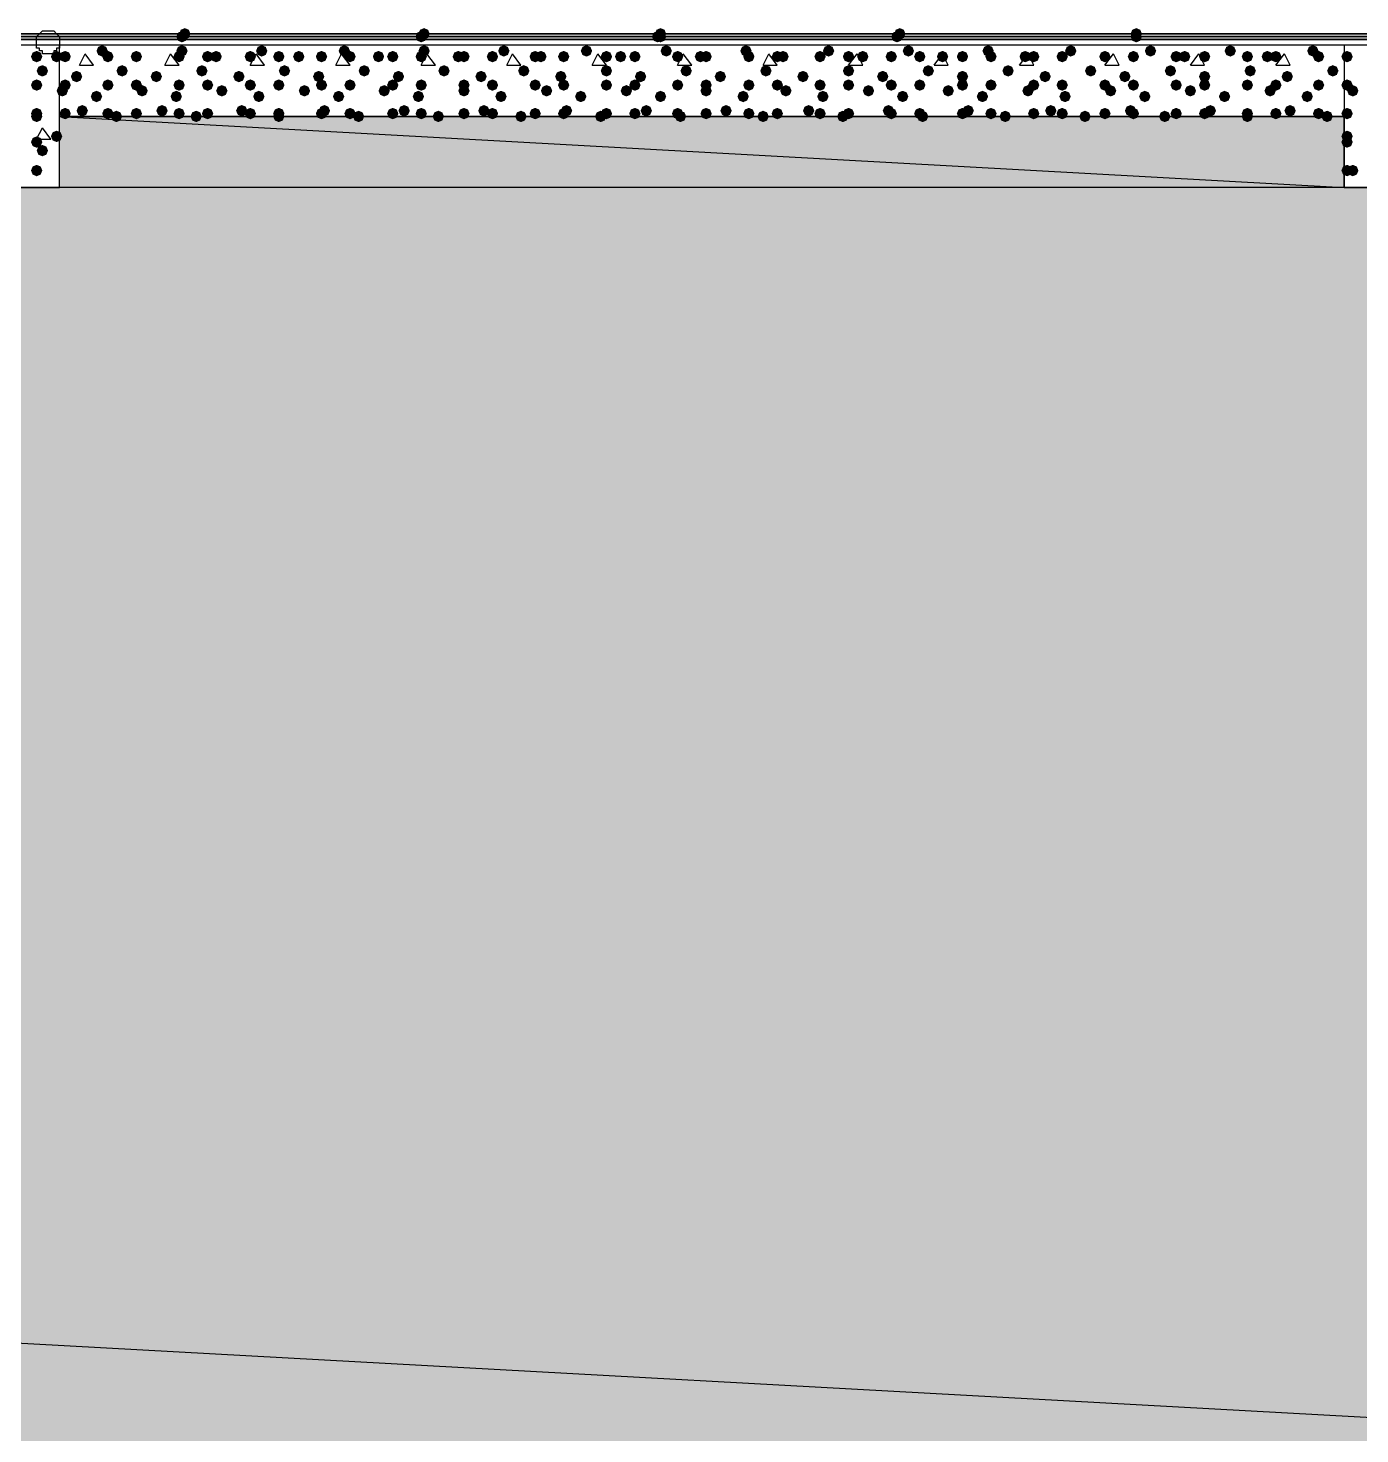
# Model space of a CAD drawing. Header units: millimetres. Extents: x 0 to 420, y 0 to 297.
# Drawn here: x 344.89 to 364.68, y 205.55 to 226.44 of the extents above; entities that cross this region are included whole.
import ezdxf

# ---------------------------------------------------------------- set-up
doc = ezdxf.new("R2010")
doc.units = ezdxf.units.MM
doc.layers.get('0').update_dxf_attribs({"linetype": 'CONTINUOUS'})

msp = doc.modelspace()

# ---------------------------------------------------------------- hatches: boundary and pattern name
at = {"true_color": 0x000007}
h = msp.add_hatch(color=0, dxfattribs=at)
h.paths.add_polyline_path([(32.342667, 226.271667), (32.342667, 226.314)], flags=0)
h.paths.add_polyline_path([(32.342667, 226.271667), (32.342667, 226.314), (380.788333, 226.271667)], flags=0)
h.paths.add_polyline_path([(32.342667, 226.314), (380.788333, 226.271667), (380.788333, 226.314)], flags=0)
at = {"true_color": 0x0000fe}
for points in [[(347.260333, 226.314), (347.235463, 226.254204), (347.175667, 226.229333), (347.115871, 226.254204), (347.091, 226.314), (347.115871, 226.373796), (347.175667, 226.398667), (347.235462, 226.373796)], [(347.260333, 226.314), (347.235463, 226.254204), (347.175667, 226.229333), (347.115871, 226.254204), (347.091, 226.314), (347.115871, 226.373796), (347.175667, 226.398667), (347.235462, 226.373796)], [(347.260333, 226.314), (347.235463, 226.254204), (347.175667, 226.229333), (347.115871, 226.254204), (347.091, 226.314), (347.115871, 226.373796), (347.175667, 226.398667), (347.235462, 226.373796)], [(347.302667, 226.356333), (347.277796, 226.296537), (347.218, 226.271667), (347.158204, 226.296537), (347.133333, 226.356333), (347.158204, 226.416129), (347.218, 226.441), (347.277796, 226.416129)], [(350.816333, 226.314), (350.791462, 226.254204), (350.731667, 226.229333), (350.671871, 226.254204), (350.647, 226.314), (350.671871, 226.373796), (350.731667, 226.398667), (350.791462, 226.373796)], [(350.816333, 226.314), (350.791462, 226.254204), (350.731667, 226.229333), (350.671871, 226.254204), (350.647, 226.314), (350.671871, 226.373796), (350.731667, 226.398667), (350.791462, 226.373796)], [(350.816333, 226.314), (350.791462, 226.254204), (350.731667, 226.229333), (350.671871, 226.254204), (350.647, 226.314), (350.671871, 226.373796), (350.731667, 226.398667), (350.791462, 226.373796)], [(350.858667, 226.356333), (350.833796, 226.296537), (350.774, 226.271667), (350.714204, 226.296537), (350.689333, 226.356333), (350.714204, 226.416129), (350.774, 226.441), (350.833796, 226.416129)], [(354.33, 226.314), (354.305129, 226.254204), (354.245333, 226.229333), (354.185538, 226.254204), (354.160667, 226.314), (354.185537, 226.373796), (354.245333, 226.398667), (354.305129, 226.373796)], [(354.372333, 226.356333), (354.347462, 226.296537), (354.287667, 226.271667), (354.227871, 226.296537), (354.203, 226.356333), (354.227871, 226.416129), (354.287667, 226.441), (354.347462, 226.416129)], [(354.372333, 226.314), (354.347462, 226.254204), (354.287667, 226.229333), (354.227871, 226.254204), (354.203, 226.314), (354.227871, 226.373796), (354.287667, 226.398667), (354.347462, 226.373796)], [(354.372333, 226.314), (354.347462, 226.254204), (354.287667, 226.229333), (354.227871, 226.254204), (354.203, 226.314), (354.227871, 226.373796), (354.287667, 226.398667), (354.347462, 226.373796)], [(357.886, 226.314), (357.861129, 226.254204), (357.801333, 226.229333), (357.741537, 226.254204), (357.716667, 226.314), (357.741537, 226.373796), (357.801333, 226.398667), (357.861129, 226.373796)], [(357.886, 226.314), (357.861129, 226.254204), (357.801333, 226.229333), (357.741537, 226.254204), (357.716667, 226.314), (357.741537, 226.373796), (357.801333, 226.398667), (357.861129, 226.373796)], [(357.886, 226.314), (357.861129, 226.254204), (357.801333, 226.229333), (357.741537, 226.254204), (357.716667, 226.314), (357.741537, 226.373796), (357.801333, 226.398667), (357.861129, 226.373796)], [(357.928333, 226.356333), (357.903462, 226.296537), (357.843667, 226.271667), (357.783871, 226.296537), (357.759, 226.356333), (357.783871, 226.416129), (357.843667, 226.441), (357.903462, 226.416129)], [(361.442, 226.356333), (361.417129, 226.296537), (361.357333, 226.271667), (361.297537, 226.296537), (361.272667, 226.356333), (361.297537, 226.416129), (361.357333, 226.441), (361.417129, 226.416129)], [(361.442, 226.314), (361.417129, 226.254204), (361.357333, 226.229333), (361.297537, 226.254204), (361.272667, 226.314), (361.297537, 226.373796), (361.357333, 226.398667), (361.417129, 226.373796)], [(361.442, 226.314), (361.417129, 226.254204), (361.357333, 226.229333), (361.297537, 226.254204), (361.272667, 226.314), (361.297537, 226.373796), (361.357333, 226.398667), (361.417129, 226.373796)], [(361.442, 226.314), (361.417129, 226.254204), (361.357333, 226.229333), (361.297537, 226.254204), (361.272667, 226.314), (361.297537, 226.373796), (361.357333, 226.398667), (361.417129, 226.373796)]]:
    msp.add_hatch(color=0, dxfattribs=at).paths.add_polyline_path(points, flags=0)
at = {"true_color": 0x000007}
for points in [[(345.101333, 226.017667), (345.076462, 225.957871), (345.016667, 225.933), (344.956871, 225.957871), (344.932, 226.017667), (344.956871, 226.077462), (345.016667, 226.102333), (345.076462, 226.077463)], [(345.397667, 226.017667), (345.372796, 225.957871), (345.313, 225.933), (345.253204, 225.957871), (345.228333, 226.017667), (345.253204, 226.077462), (345.313, 226.102333), (345.372796, 226.077463)], [(364.574667, 226.017667), (364.549796, 225.957871), (364.49, 225.933), (364.430204, 225.957871), (364.405333, 226.017667), (364.430204, 226.077462), (364.49, 226.102333), (364.549796, 226.077463)], [(364.574667, 226.017667), (364.549796, 225.957871), (364.49, 225.933), (364.430204, 225.957871), (364.405333, 226.017667), (364.430204, 226.077462), (364.49, 226.102333), (364.549796, 226.077463)], [(345.186, 225.806), (345.161129, 225.746204), (345.101333, 225.721333), (345.041538, 225.746204), (345.016667, 225.806), (345.041537, 225.865796), (345.101333, 225.890667), (345.161129, 225.865796)], [(345.101333, 225.594333), (345.076462, 225.534538), (345.016667, 225.509667), (344.956871, 225.534538), (344.932, 225.594333), (344.956871, 225.654129), (345.016667, 225.679), (345.076462, 225.654129)], [(364.574667, 225.594333), (364.549796, 225.534538), (364.49, 225.509667), (364.430204, 225.534538), (364.405333, 225.594333), (364.430204, 225.654129), (364.49, 225.679), (364.549796, 225.654129)], [(364.659333, 225.509667), (364.634462, 225.449871), (364.574667, 225.425), (364.514871, 225.449871), (364.49, 225.509667), (364.514871, 225.569462), (364.574667, 225.594333), (364.634462, 225.569463)], [(345.101333, 225.171), (345.076462, 225.111204), (345.016667, 225.086333), (344.956871, 225.111204), (344.932, 225.171), (344.956871, 225.230796), (345.016667, 225.255667), (345.076462, 225.230796)], [(345.101333, 225.128667), (345.076462, 225.068871), (345.016667, 225.044), (344.956871, 225.068871), (344.932, 225.128667), (344.956871, 225.188462), (345.016667, 225.213333), (345.076462, 225.188463)], [(364.574667, 225.171), (364.549796, 225.111204), (364.49, 225.086333), (364.430204, 225.111204), (364.405333, 225.171), (364.430204, 225.230796), (364.49, 225.255667), (364.549796, 225.230796)], [(345.101333, 224.747667), (345.076462, 224.687871), (345.016667, 224.663), (344.956871, 224.687871), (344.932, 224.747667), (344.956871, 224.807462), (345.016667, 224.832333), (345.076462, 224.807463)], [(345.397667, 224.832333), (345.372796, 224.772537), (345.313, 224.747667), (345.253204, 224.772537), (345.228333, 224.832333), (345.253204, 224.892129), (345.313, 224.917), (345.372796, 224.892129)], [(364.574667, 224.832333), (364.549796, 224.772537), (364.49, 224.747667), (364.430204, 224.772537), (364.405333, 224.832333), (364.430204, 224.892129), (364.49, 224.917), (364.549796, 224.892129)], [(364.574667, 224.747667), (364.549796, 224.687871), (364.49, 224.663), (364.430204, 224.687871), (364.405333, 224.747667), (364.430204, 224.807462), (364.49, 224.832333), (364.549796, 224.807463)], [(345.186, 224.620667), (345.161129, 224.560871), (345.101333, 224.536), (345.041538, 224.560871), (345.016667, 224.620667), (345.041537, 224.680462), (345.101333, 224.705333), (345.161129, 224.680463)], [(345.101333, 224.324333), (345.076462, 224.264537), (345.016667, 224.239667), (344.956871, 224.264537), (344.932, 224.324333), (344.956871, 224.384129), (345.016667, 224.409), (345.076462, 224.384129)], [(364.574667, 224.324333), (364.549796, 224.264537), (364.49, 224.239667), (364.430204, 224.264537), (364.405333, 224.324333), (364.430204, 224.384129), (364.49, 224.409), (364.549796, 224.384129)], [(364.659333, 224.324333), (364.634462, 224.264537), (364.574667, 224.239667), (364.514871, 224.264537), (364.49, 224.324333), (364.514871, 224.384129), (364.574667, 224.409), (364.634462, 224.384129)]]:
    msp.add_hatch(color=0, dxfattribs=at).paths.add_polyline_path(points, flags=0)
at = {"true_color": 0x000008}
for points in [[(345.524667, 226.017667), (345.499796, 225.957871), (345.44, 225.933), (345.380204, 225.957871), (345.355333, 226.017667), (345.380204, 226.077462), (345.44, 226.102333), (345.499796, 226.077463)], [(346.075, 226.102333), (346.050129, 226.042537), (345.990333, 226.017667), (345.930538, 226.042537), (345.905667, 226.102333), (345.930537, 226.162129), (345.990333, 226.187), (346.050129, 226.162129)], [(346.159667, 226.017667), (346.134796, 225.957871), (346.075, 225.933), (346.015204, 225.957871), (345.990333, 226.017667), (346.015204, 226.077462), (346.075, 226.102333), (346.134796, 226.077463)], [(346.583, 226.017667), (346.558129, 225.957871), (346.498333, 225.933), (346.438538, 225.957871), (346.413667, 226.017667), (346.438537, 226.077462), (346.498333, 226.102333), (346.558129, 226.077463)], [(346.583, 226.017667), (346.558129, 225.957871), (346.498333, 225.933), (346.438538, 225.957871), (346.413667, 226.017667), (346.438537, 226.077462), (346.498333, 226.102333), (346.558129, 226.077463)], [(347.218, 226.017667), (347.193129, 225.957871), (347.133333, 225.933), (347.073537, 225.957871), (347.048667, 226.017667), (347.073537, 226.077462), (347.133333, 226.102333), (347.193129, 226.077463)], [(347.260333, 226.102333), (347.235463, 226.042537), (347.175667, 226.017667), (347.115871, 226.042537), (347.091, 226.102333), (347.115871, 226.162129), (347.175667, 226.187), (347.235462, 226.162129)], [(347.641333, 226.017667), (347.616463, 225.957871), (347.556667, 225.933), (347.496871, 225.957871), (347.472, 226.017667), (347.496871, 226.077462), (347.556667, 226.102333), (347.616462, 226.077463)], [(347.768333, 226.017667), (347.743462, 225.957871), (347.683667, 225.933), (347.623871, 225.957871), (347.599, 226.017667), (347.623871, 226.077462), (347.683667, 226.102333), (347.743462, 226.077463)], [(348.276333, 226.017667), (348.251463, 225.957871), (348.191667, 225.933), (348.131871, 225.957871), (348.107, 226.017667), (348.131871, 226.077462), (348.191667, 226.102333), (348.251462, 226.077463)], [(348.445667, 226.102333), (348.420796, 226.042537), (348.361, 226.017667), (348.301204, 226.042537), (348.276333, 226.102333), (348.301204, 226.162129), (348.361, 226.187), (348.420796, 226.162129)], [(348.699667, 226.017667), (348.674796, 225.957871), (348.615, 225.933), (348.555204, 225.957871), (348.530333, 226.017667), (348.555204, 226.077462), (348.615, 226.102333), (348.674796, 226.077463)], [(348.996, 226.017667), (348.971129, 225.957871), (348.911333, 225.933), (348.851537, 225.957871), (348.826667, 226.017667), (348.851537, 226.077462), (348.911333, 226.102333), (348.971129, 226.077463)], [(349.334667, 226.017667), (349.309796, 225.957871), (349.25, 225.933), (349.190204, 225.957871), (349.165333, 226.017667), (349.190204, 226.077462), (349.25, 226.102333), (349.309796, 226.077463)], [(349.673333, 226.102333), (349.648462, 226.042537), (349.588667, 226.017667), (349.528871, 226.042537), (349.504, 226.102333), (349.528871, 226.162129), (349.588667, 226.187), (349.648462, 226.162129)], [(349.758, 226.017667), (349.733129, 225.957871), (349.673333, 225.933), (349.613538, 225.957871), (349.588667, 226.017667), (349.613537, 226.077462), (349.673333, 226.102333), (349.733129, 226.077463)], [(350.181333, 226.017667), (350.156462, 225.957871), (350.096667, 225.933), (350.036871, 225.957871), (350.012, 226.017667), (350.036871, 226.077462), (350.096667, 226.102333), (350.156462, 226.077463)], [(350.393, 226.017667), (350.368129, 225.957871), (350.308333, 225.933), (350.248538, 225.957871), (350.223667, 226.017667), (350.248537, 226.077462), (350.308333, 226.102333), (350.368129, 226.077463)], [(350.816333, 226.017667), (350.791462, 225.957871), (350.731667, 225.933), (350.671871, 225.957871), (350.647, 226.017667), (350.671871, 226.077462), (350.731667, 226.102333), (350.791462, 226.077463)], [(350.858667, 226.102333), (350.833796, 226.042537), (350.774, 226.017667), (350.714204, 226.042537), (350.689333, 226.102333), (350.714204, 226.162129), (350.774, 226.187), (350.833796, 226.162129)], [(351.366667, 226.017667), (351.341796, 225.957871), (351.282, 225.933), (351.222204, 225.957871), (351.197333, 226.017667), (351.222204, 226.077462), (351.282, 226.102333), (351.341796, 226.077463)], [(351.451333, 226.017667), (351.426462, 225.957871), (351.366667, 225.933), (351.306871, 225.957871), (351.282, 226.017667), (351.306871, 226.077462), (351.366667, 226.102333), (351.426462, 226.077463)], [(351.874667, 226.017667), (351.849796, 225.957871), (351.79, 225.933), (351.730204, 225.957871), (351.705333, 226.017667), (351.730204, 226.077462), (351.79, 226.102333), (351.849796, 226.077463)], [(352.044, 226.102333), (352.019129, 226.042537), (351.959333, 226.017667), (351.899537, 226.042537), (351.874667, 226.102333), (351.899537, 226.162129), (351.959333, 226.187), (352.019129, 226.162129)], [(352.509667, 226.017667), (352.484796, 225.957871), (352.425, 225.933), (352.365204, 225.957871), (352.340333, 226.017667), (352.365204, 226.077462), (352.425, 226.102333), (352.484796, 226.077463)], [(352.594333, 226.017667), (352.569462, 225.957871), (352.509667, 225.933), (352.449871, 225.957871), (352.425, 226.017667), (352.449871, 226.077462), (352.509667, 226.102333), (352.569462, 226.077463)], [(352.933, 226.017667), (352.908129, 225.957871), (352.848333, 225.933), (352.788537, 225.957871), (352.763667, 226.017667), (352.788537, 226.077462), (352.848333, 226.102333), (352.908129, 226.077463)], [(353.271667, 226.102333), (353.246796, 226.042537), (353.187, 226.017667), (353.127204, 226.042537), (353.102333, 226.102333), (353.127204, 226.162129), (353.187, 226.187), (353.246796, 226.162129)], [(353.568, 226.017667), (353.543129, 225.957871), (353.483333, 225.933), (353.423537, 225.957871), (353.398667, 226.017667), (353.423537, 226.077462), (353.483333, 226.102333), (353.543129, 226.077463)], [(353.779667, 226.017667), (353.754796, 225.957871), (353.695, 225.933), (353.635204, 225.957871), (353.610333, 226.017667), (353.635204, 226.077462), (353.695, 226.102333), (353.754796, 226.077463)], [(353.991333, 226.017667), (353.966462, 225.957871), (353.906667, 225.933), (353.846871, 225.957871), (353.822, 226.017667), (353.846871, 226.077462), (353.906667, 226.102333), (353.966462, 226.077463)], [(354.457, 226.102333), (354.432129, 226.042537), (354.372333, 226.017667), (354.312538, 226.042537), (354.287667, 226.102333), (354.312537, 226.162129), (354.372333, 226.187), (354.432129, 226.162129)], [(354.626333, 226.017667), (354.601462, 225.957871), (354.541667, 225.933), (354.481871, 225.957871), (354.457, 226.017667), (354.481871, 226.077462), (354.541667, 226.102333), (354.601462, 226.077463)], [(354.965, 226.017667), (354.940129, 225.957871), (354.880333, 225.933), (354.820538, 225.957871), (354.795667, 226.017667), (354.820537, 226.077462), (354.880333, 226.102333), (354.940129, 226.077463)], [(355.049667, 226.017667), (355.024796, 225.957871), (354.965, 225.933), (354.905204, 225.957871), (354.880333, 226.017667), (354.905204, 226.077462), (354.965, 226.102333), (355.024796, 226.077463)], [(355.642333, 226.102333), (355.617462, 226.042537), (355.557667, 226.017667), (355.497871, 226.042537), (355.473, 226.102333), (355.497871, 226.162129), (355.557667, 226.187), (355.617462, 226.162129)], [(355.684667, 226.017667), (355.659796, 225.957871), (355.6, 225.933), (355.540204, 225.957871), (355.515333, 226.017667), (355.540204, 226.077462), (355.6, 226.102333), (355.659796, 226.077463)], [(356.108, 226.017667), (356.083129, 225.957871), (356.023333, 225.933), (355.963538, 225.957871), (355.938667, 226.017667), (355.963537, 226.077462), (356.023333, 226.102333), (356.083129, 226.077463)], [(356.192667, 226.017667), (356.167796, 225.957871), (356.108, 225.933), (356.048204, 225.957871), (356.023333, 226.017667), (356.048204, 226.077462), (356.108, 226.102333), (356.167796, 226.077463)], [(356.743, 226.017667), (356.718129, 225.957871), (356.658333, 225.933), (356.598538, 225.957871), (356.573667, 226.017667), (356.598537, 226.077462), (356.658333, 226.102333), (356.718129, 226.077463)], [(356.87, 226.102333), (356.845129, 226.042537), (356.785333, 226.017667), (356.725537, 226.042537), (356.700667, 226.102333), (356.725537, 226.162129), (356.785333, 226.187), (356.845129, 226.162129)], [(357.166333, 226.017667), (357.141462, 225.957871), (357.081667, 225.933), (357.021871, 225.957871), (356.997, 226.017667), (357.021871, 226.077462), (357.081667, 226.102333), (357.141462, 226.077463)], [(357.378, 226.017667), (357.353129, 225.957871), (357.293333, 225.933), (357.233538, 225.957871), (357.208667, 226.017667), (357.233537, 226.077462), (357.293333, 226.102333), (357.353129, 226.077463)], [(357.801333, 226.017667), (357.776462, 225.957871), (357.716667, 225.933), (357.656871, 225.957871), (357.632, 226.017667), (357.656871, 226.077462), (357.716667, 226.102333), (357.776462, 226.077463)], [(358.055333, 226.102333), (358.030463, 226.042537), (357.970667, 226.017667), (357.910871, 226.042537), (357.886, 226.102333), (357.910871, 226.162129), (357.970667, 226.187), (358.030462, 226.162129)], [(358.224667, 226.017667), (358.199796, 225.957871), (358.14, 225.933), (358.080204, 225.957871), (358.055333, 226.017667), (358.080204, 226.077462), (358.14, 226.102333), (358.199796, 226.077463)], [(358.563333, 226.017667), (358.538462, 225.957871), (358.478667, 225.933), (358.418871, 225.957871), (358.394, 226.017667), (358.418871, 226.077462), (358.478667, 226.102333), (358.538462, 226.077463)], [(358.859667, 226.017667), (358.834796, 225.957871), (358.775, 225.933), (358.715204, 225.957871), (358.690333, 226.017667), (358.715204, 226.077462), (358.775, 226.102333), (358.834796, 226.077463)], [(359.240667, 226.102333), (359.215796, 226.042537), (359.156, 226.017667), (359.096204, 226.042537), (359.071333, 226.102333), (359.096204, 226.162129), (359.156, 226.187), (359.215796, 226.162129)], [(359.283, 226.017667), (359.258129, 225.957871), (359.198333, 225.933), (359.138537, 225.957871), (359.113667, 226.017667), (359.138537, 226.077462), (359.198333, 226.102333), (359.258129, 226.077463)], [(359.791, 226.017667), (359.766129, 225.957871), (359.706333, 225.933), (359.646538, 225.957871), (359.621667, 226.017667), (359.646537, 226.077462), (359.706333, 226.102333), (359.766129, 226.077463)], [(359.918, 226.017667), (359.893129, 225.957871), (359.833333, 225.933), (359.773537, 225.957871), (359.748667, 226.017667), (359.773537, 226.077462), (359.833333, 226.102333), (359.893129, 226.077463)], [(360.341333, 226.017667), (360.316462, 225.957871), (360.256667, 225.933), (360.196871, 225.957871), (360.172, 226.017667), (360.196871, 226.077462), (360.256667, 226.102333), (360.316462, 226.077463)], [(360.468333, 226.102333), (360.443463, 226.042537), (360.383667, 226.017667), (360.323871, 226.042537), (360.299, 226.102333), (360.323871, 226.162129), (360.383667, 226.187), (360.443462, 226.162129)], [(360.976333, 226.017667), (360.951462, 225.957871), (360.891667, 225.933), (360.831871, 225.957871), (360.807, 226.017667), (360.831871, 226.077462), (360.891667, 226.102333), (360.951462, 226.077463)], [(360.976333, 226.017667), (360.951462, 225.957871), (360.891667, 225.933), (360.831871, 225.957871), (360.807, 226.017667), (360.831871, 226.077462), (360.891667, 226.102333), (360.951462, 226.077463)], [(361.399667, 226.017667), (361.374796, 225.957871), (361.315, 225.933), (361.255204, 225.957871), (361.230333, 226.017667), (361.255204, 226.077462), (361.315, 226.102333), (361.374796, 226.077463)], [(361.653667, 226.102333), (361.628796, 226.042537), (361.569, 226.017667), (361.509204, 226.042537), (361.484333, 226.102333), (361.509204, 226.162129), (361.569, 226.187), (361.628796, 226.162129)], [(362.034667, 226.017667), (362.009796, 225.957871), (361.95, 225.933), (361.890204, 225.957871), (361.865333, 226.017667), (361.890204, 226.077462), (361.95, 226.102333), (362.009796, 226.077463)], [(362.161667, 226.017667), (362.136796, 225.957871), (362.077, 225.933), (362.017204, 225.957871), (361.992333, 226.017667), (362.017204, 226.077462), (362.077, 226.102333), (362.136796, 226.077463)], [(362.458, 226.017667), (362.433129, 225.957871), (362.373333, 225.933), (362.313538, 225.957871), (362.288667, 226.017667), (362.313537, 226.077462), (362.373333, 226.102333), (362.433129, 226.077463)], [(362.839, 226.102333), (362.814129, 226.042537), (362.754333, 226.017667), (362.694537, 226.042537), (362.669667, 226.102333), (362.694537, 226.162129), (362.754333, 226.187), (362.814129, 226.162129)], [(363.093, 226.017667), (363.068129, 225.957871), (363.008333, 225.933), (362.948537, 225.957871), (362.923667, 226.017667), (362.948537, 226.077462), (363.008333, 226.102333), (363.068129, 226.077463)], [(363.389333, 226.017667), (363.364462, 225.957871), (363.304667, 225.933), (363.244871, 225.957871), (363.22, 226.017667), (363.244871, 226.077462), (363.304667, 226.102333), (363.364462, 226.077463)], [(363.516333, 226.017667), (363.491463, 225.957871), (363.431667, 225.933), (363.371871, 225.957871), (363.347, 226.017667), (363.371871, 226.077462), (363.431667, 226.102333), (363.491462, 226.077463)], [(364.066667, 226.102333), (364.041796, 226.042537), (363.982, 226.017667), (363.922204, 226.042537), (363.897333, 226.102333), (363.922204, 226.162129), (363.982, 226.187), (364.041796, 226.162129)], [(364.151333, 226.017667), (364.126463, 225.957871), (364.066667, 225.933), (364.006871, 225.957871), (363.982, 226.017667), (364.006871, 226.077462), (364.066667, 226.102333), (364.126462, 226.077463)], [(346.371333, 225.806), (346.346462, 225.746204), (346.286667, 225.721333), (346.226871, 225.746204), (346.202, 225.806), (346.226871, 225.865796), (346.286667, 225.890667), (346.346462, 225.865796)], [(347.556667, 225.806), (347.531796, 225.746204), (347.472, 225.721333), (347.412204, 225.746204), (347.387333, 225.806), (347.412204, 225.865796), (347.472, 225.890667), (347.531796, 225.865796)], [(348.784333, 225.806), (348.759462, 225.746204), (348.699667, 225.721333), (348.639871, 225.746204), (348.615, 225.806), (348.639871, 225.865796), (348.699667, 225.890667), (348.759462, 225.865796)], [(349.969667, 225.806), (349.944796, 225.746204), (349.885, 225.721333), (349.825204, 225.746204), (349.800333, 225.806), (349.825204, 225.865796), (349.885, 225.890667), (349.944796, 225.865796)], [(351.155, 225.806), (351.130129, 225.746204), (351.070333, 225.721333), (351.010538, 225.746204), (350.985667, 225.806), (351.010537, 225.865796), (351.070333, 225.890667), (351.130129, 225.865796)], [(352.340333, 225.806), (352.315462, 225.746204), (352.255667, 225.721333), (352.195871, 225.746204), (352.171, 225.806), (352.195871, 225.865796), (352.255667, 225.890667), (352.315462, 225.865796)], [(353.568, 225.806), (353.543129, 225.746204), (353.483333, 225.721333), (353.423537, 225.746204), (353.398667, 225.806), (353.423537, 225.865796), (353.483333, 225.890667), (353.543129, 225.865796)], [(354.753333, 225.806), (354.728462, 225.746204), (354.668667, 225.721333), (354.608871, 225.746204), (354.584, 225.806), (354.608871, 225.865796), (354.668667, 225.890667), (354.728462, 225.865796)], [(355.938667, 225.806), (355.913796, 225.746204), (355.854, 225.721333), (355.794204, 225.746204), (355.769333, 225.806), (355.794204, 225.865796), (355.854, 225.890667), (355.913796, 225.865796)], [(357.166333, 225.806), (357.141462, 225.746204), (357.081667, 225.721333), (357.021871, 225.746204), (356.997, 225.806), (357.021871, 225.865796), (357.081667, 225.890667), (357.141462, 225.865796)], [(358.351667, 225.806), (358.326796, 225.746204), (358.267, 225.721333), (358.207204, 225.746204), (358.182333, 225.806), (358.207204, 225.865796), (358.267, 225.890667), (358.326796, 225.865796)], [(359.537, 225.806), (359.512129, 225.746204), (359.452333, 225.721333), (359.392538, 225.746204), (359.367667, 225.806), (359.392537, 225.865796), (359.452333, 225.890667), (359.512129, 225.865796)], [(360.764667, 225.806), (360.739796, 225.746204), (360.68, 225.721333), (360.620204, 225.746204), (360.595333, 225.806), (360.620204, 225.865796), (360.68, 225.890667), (360.739796, 225.865796)], [(361.95, 225.806), (361.925129, 225.746204), (361.865333, 225.721333), (361.805538, 225.746204), (361.780667, 225.806), (361.805537, 225.865796), (361.865333, 225.890667), (361.925129, 225.865796)], [(363.135333, 225.806), (363.110463, 225.746204), (363.050667, 225.721333), (362.990871, 225.746204), (362.966, 225.806), (362.990871, 225.865796), (363.050667, 225.890667), (363.110462, 225.865796)], [(364.363, 225.806), (364.338129, 225.746204), (364.278333, 225.721333), (364.218538, 225.746204), (364.193667, 225.806), (364.218537, 225.865796), (364.278333, 225.890667), (364.338129, 225.865796)], [(345.524667, 225.594333), (345.499796, 225.534538), (345.44, 225.509667), (345.380204, 225.534538), (345.355333, 225.594333), (345.380204, 225.654129), (345.44, 225.679), (345.499796, 225.654129)], [(345.694, 225.721333), (345.669129, 225.661537), (345.609333, 225.636667), (345.549537, 225.661537), (345.524667, 225.721333), (345.549537, 225.781129), (345.609333, 225.806), (345.669129, 225.781129)], [(346.159667, 225.594333), (346.134796, 225.534538), (346.075, 225.509667), (346.015204, 225.534538), (345.990333, 225.594333), (346.015204, 225.654129), (346.075, 225.679), (346.134796, 225.654129)], [(346.583, 225.594333), (346.558129, 225.534538), (346.498333, 225.509667), (346.438538, 225.534538), (346.413667, 225.594333), (346.438537, 225.654129), (346.498333, 225.679), (346.558129, 225.654129)], [(346.879333, 225.721333), (346.854462, 225.661537), (346.794667, 225.636667), (346.734871, 225.661537), (346.71, 225.721333), (346.734871, 225.781129), (346.794667, 225.806), (346.854462, 225.781129)], [(347.218, 225.594333), (347.193129, 225.534538), (347.133333, 225.509667), (347.073537, 225.534538), (347.048667, 225.594333), (347.073537, 225.654129), (347.133333, 225.679), (347.193129, 225.654129)], [(347.641333, 225.594333), (347.616463, 225.534538), (347.556667, 225.509667), (347.496871, 225.534538), (347.472, 225.594333), (347.496871, 225.654129), (347.556667, 225.679), (347.616462, 225.654129)], [(348.107, 225.721333), (348.082129, 225.661537), (348.022333, 225.636667), (347.962538, 225.661537), (347.937667, 225.721333), (347.962537, 225.781129), (348.022333, 225.806), (348.082129, 225.781129)], [(348.276333, 225.594333), (348.251463, 225.534538), (348.191667, 225.509667), (348.131871, 225.534538), (348.107, 225.594333), (348.131871, 225.654129), (348.191667, 225.679), (348.251462, 225.654129)], [(348.699667, 225.594333), (348.674796, 225.534538), (348.615, 225.509667), (348.555204, 225.534538), (348.530333, 225.594333), (348.555204, 225.654129), (348.615, 225.679), (348.674796, 225.654129)], [(349.292333, 225.721333), (349.267462, 225.661537), (349.207667, 225.636667), (349.147871, 225.661537), (349.123, 225.721333), (349.147871, 225.781129), (349.207667, 225.806), (349.267462, 225.781129)], [(349.334667, 225.594333), (349.309796, 225.534538), (349.25, 225.509667), (349.190204, 225.534538), (349.165333, 225.594333), (349.190204, 225.654129), (349.25, 225.679), (349.309796, 225.654129)], [(349.758, 225.594333), (349.733129, 225.534538), (349.673333, 225.509667), (349.613538, 225.534538), (349.588667, 225.594333), (349.613537, 225.654129), (349.673333, 225.679), (349.733129, 225.654129)], [(350.393, 225.594333), (350.368129, 225.534538), (350.308333, 225.509667), (350.248538, 225.534538), (350.223667, 225.594333), (350.248537, 225.654129), (350.308333, 225.679), (350.368129, 225.654129)], [(350.477667, 225.721333), (350.452796, 225.661537), (350.393, 225.636667), (350.333204, 225.661537), (350.308333, 225.721333), (350.333204, 225.781129), (350.393, 225.806), (350.452796, 225.781129)], [(350.816333, 225.594333), (350.791462, 225.534538), (350.731667, 225.509667), (350.671871, 225.534538), (350.647, 225.594333), (350.671871, 225.654129), (350.731667, 225.679), (350.791462, 225.654129)], [(351.451333, 225.594333), (351.426462, 225.534538), (351.366667, 225.509667), (351.306871, 225.534538), (351.282, 225.594333), (351.306871, 225.654129), (351.366667, 225.679), (351.426462, 225.654129)], [(351.705333, 225.721333), (351.680462, 225.661537), (351.620667, 225.636667), (351.560871, 225.661537), (351.536, 225.721333), (351.560871, 225.781129), (351.620667, 225.806), (351.680462, 225.781129)], [(351.874667, 225.594333), (351.849796, 225.534538), (351.79, 225.509667), (351.730204, 225.534538), (351.705333, 225.594333), (351.730204, 225.654129), (351.79, 225.679), (351.849796, 225.654129)], [(352.509667, 225.594333), (352.484796, 225.534538), (352.425, 225.509667), (352.365204, 225.534538), (352.340333, 225.594333), (352.365204, 225.654129), (352.425, 225.679), (352.484796, 225.654129)], [(352.890667, 225.721333), (352.865796, 225.661537), (352.806, 225.636667), (352.746204, 225.661537), (352.721333, 225.721333), (352.746204, 225.781129), (352.806, 225.806), (352.865796, 225.781129)], [(352.933, 225.594333), (352.908129, 225.534538), (352.848333, 225.509667), (352.788537, 225.534538), (352.763667, 225.594333), (352.788537, 225.654129), (352.848333, 225.679), (352.908129, 225.654129)], [(353.568, 225.594333), (353.543129, 225.534538), (353.483333, 225.509667), (353.423537, 225.534538), (353.398667, 225.594333), (353.423537, 225.654129), (353.483333, 225.679), (353.543129, 225.654129)], [(353.991333, 225.594333), (353.966462, 225.534538), (353.906667, 225.509667), (353.846871, 225.534538), (353.822, 225.594333), (353.846871, 225.654129), (353.906667, 225.679), (353.966462, 225.654129)], [(354.076, 225.721333), (354.051129, 225.661537), (353.991333, 225.636667), (353.931537, 225.661537), (353.906667, 225.721333), (353.931537, 225.781129), (353.991333, 225.806), (354.051129, 225.781129)], [(354.626333, 225.594333), (354.601462, 225.534538), (354.541667, 225.509667), (354.481871, 225.534538), (354.457, 225.594333), (354.481871, 225.654129), (354.541667, 225.679), (354.601462, 225.654129)], [(355.049667, 225.594333), (355.024796, 225.534538), (354.965, 225.509667), (354.905204, 225.534538), (354.880333, 225.594333), (354.905204, 225.654129), (354.965, 225.679), (355.024796, 225.654129)], [(355.261333, 225.721333), (355.236463, 225.661537), (355.176667, 225.636667), (355.116871, 225.661537), (355.092, 225.721333), (355.116871, 225.781129), (355.176667, 225.806), (355.236462, 225.781129)], [(355.684667, 225.594333), (355.659796, 225.534538), (355.6, 225.509667), (355.540204, 225.534538), (355.515333, 225.594333), (355.540204, 225.654129), (355.6, 225.679), (355.659796, 225.654129)], [(356.108, 225.594333), (356.083129, 225.534538), (356.023333, 225.509667), (355.963538, 225.534538), (355.938667, 225.594333), (355.963537, 225.654129), (356.023333, 225.679), (356.083129, 225.654129)], [(356.489, 225.721333), (356.464129, 225.661537), (356.404333, 225.636667), (356.344538, 225.661537), (356.319667, 225.721333), (356.344537, 225.781129), (356.404333, 225.806), (356.464129, 225.781129)], [(356.743, 225.594333), (356.718129, 225.534538), (356.658333, 225.509667), (356.598538, 225.534538), (356.573667, 225.594333), (356.598537, 225.654129), (356.658333, 225.679), (356.718129, 225.654129)], [(357.166333, 225.594333), (357.141462, 225.534538), (357.081667, 225.509667), (357.021871, 225.534538), (356.997, 225.594333), (357.021871, 225.654129), (357.081667, 225.679), (357.141462, 225.654129)], [(357.674333, 225.721333), (357.649462, 225.661537), (357.589667, 225.636667), (357.529871, 225.661537), (357.505, 225.721333), (357.529871, 225.781129), (357.589667, 225.806), (357.649462, 225.781129)], [(357.801333, 225.594333), (357.776462, 225.534538), (357.716667, 225.509667), (357.656871, 225.534538), (357.632, 225.594333), (357.656871, 225.654129), (357.716667, 225.679), (357.776462, 225.654129)], [(358.224667, 225.594333), (358.199796, 225.534538), (358.14, 225.509667), (358.080204, 225.534538), (358.055333, 225.594333), (358.080204, 225.654129), (358.14, 225.679), (358.199796, 225.654129)], [(358.859667, 225.721333), (358.834796, 225.661537), (358.775, 225.636667), (358.715204, 225.661537), (358.690333, 225.721333), (358.715204, 225.781129), (358.775, 225.806), (358.834796, 225.781129)], [(358.859667, 225.594333), (358.834796, 225.534538), (358.775, 225.509667), (358.715204, 225.534538), (358.690333, 225.594333), (358.715204, 225.654129), (358.775, 225.679), (358.834796, 225.654129)], [(359.283, 225.594333), (359.258129, 225.534538), (359.198333, 225.509667), (359.138537, 225.534538), (359.113667, 225.594333), (359.138537, 225.654129), (359.198333, 225.679), (359.258129, 225.654129)], [(359.918, 225.594333), (359.893129, 225.534538), (359.833333, 225.509667), (359.773537, 225.534538), (359.748667, 225.594333), (359.773537, 225.654129), (359.833333, 225.679), (359.893129, 225.654129)], [(360.087333, 225.721333), (360.062462, 225.661537), (360.002667, 225.636667), (359.942871, 225.661537), (359.918, 225.721333), (359.942871, 225.781129), (360.002667, 225.806), (360.062462, 225.781129)], [(360.341333, 225.594333), (360.316462, 225.534538), (360.256667, 225.509667), (360.196871, 225.534538), (360.172, 225.594333), (360.196871, 225.654129), (360.256667, 225.679), (360.316462, 225.654129)], [(360.976333, 225.594333), (360.951462, 225.534538), (360.891667, 225.509667), (360.831871, 225.534538), (360.807, 225.594333), (360.831871, 225.654129), (360.891667, 225.679), (360.951462, 225.654129)], [(361.272667, 225.721333), (361.247796, 225.661537), (361.188, 225.636667), (361.128204, 225.661537), (361.103333, 225.721333), (361.128204, 225.781129), (361.188, 225.806), (361.247796, 225.781129)], [(361.399667, 225.594333), (361.374796, 225.534538), (361.315, 225.509667), (361.255204, 225.534538), (361.230333, 225.594333), (361.255204, 225.654129), (361.315, 225.679), (361.374796, 225.654129)], [(362.034667, 225.594333), (362.009796, 225.534538), (361.95, 225.509667), (361.890204, 225.534538), (361.865333, 225.594333), (361.890204, 225.654129), (361.95, 225.679), (362.009796, 225.654129)], [(362.458, 225.721333), (362.433129, 225.661537), (362.373333, 225.636667), (362.313538, 225.661537), (362.288667, 225.721333), (362.313537, 225.781129), (362.373333, 225.806), (362.433129, 225.781129)], [(362.458, 225.594333), (362.433129, 225.534538), (362.373333, 225.509667), (362.313538, 225.534538), (362.288667, 225.594333), (362.313537, 225.654129), (362.373333, 225.679), (362.433129, 225.654129)], [(363.093, 225.594333), (363.068129, 225.534538), (363.008333, 225.509667), (362.948537, 225.534538), (362.923667, 225.594333), (362.948537, 225.654129), (363.008333, 225.679), (363.068129, 225.654129)], [(363.516333, 225.594333), (363.491463, 225.534538), (363.431667, 225.509667), (363.371871, 225.534538), (363.347, 225.594333), (363.371871, 225.654129), (363.431667, 225.679), (363.491462, 225.654129)], [(363.685667, 225.721333), (363.660796, 225.661537), (363.601, 225.636667), (363.541204, 225.661537), (363.516333, 225.721333), (363.541204, 225.781129), (363.601, 225.806), (363.660796, 225.781129)], [(364.151333, 225.594333), (364.126463, 225.534538), (364.066667, 225.509667), (364.006871, 225.534538), (363.982, 225.594333), (364.006871, 225.654129), (364.066667, 225.679), (364.126462, 225.654129)], [(345.482333, 225.509667), (345.457462, 225.449871), (345.397667, 225.425), (345.337871, 225.449871), (345.313, 225.509667), (345.337871, 225.569462), (345.397667, 225.594333), (345.457462, 225.569463)], [(345.990333, 225.425), (345.965463, 225.365204), (345.905667, 225.340333), (345.845871, 225.365204), (345.821, 225.425), (345.845871, 225.484796), (345.905667, 225.509667), (345.965462, 225.484796)], [(346.667667, 225.509667), (346.642796, 225.449871), (346.583, 225.425), (346.523204, 225.449871), (346.498333, 225.509667), (346.523204, 225.569462), (346.583, 225.594333), (346.642796, 225.569463)], [(347.175667, 225.425), (347.150796, 225.365204), (347.091, 225.340333), (347.031204, 225.365204), (347.006333, 225.425), (347.031204, 225.484796), (347.091, 225.509667), (347.150796, 225.484796)], [(347.853, 225.509667), (347.828129, 225.449871), (347.768333, 225.425), (347.708538, 225.449871), (347.683667, 225.509667), (347.708537, 225.569462), (347.768333, 225.594333), (347.828129, 225.569463)], [(348.403333, 225.425), (348.378462, 225.365204), (348.318667, 225.340333), (348.258871, 225.365204), (348.234, 225.425), (348.258871, 225.484796), (348.318667, 225.509667), (348.378462, 225.484796)], [(349.080667, 225.509667), (349.055796, 225.449871), (348.996, 225.425), (348.936204, 225.449871), (348.911333, 225.509667), (348.936204, 225.569462), (348.996, 225.594333), (349.055796, 225.569463)], [(349.588667, 225.425), (349.563796, 225.365204), (349.504, 225.340333), (349.444204, 225.365204), (349.419333, 225.425), (349.444204, 225.484796), (349.504, 225.509667), (349.563796, 225.484796)], [(350.266, 225.509667), (350.241129, 225.449871), (350.181333, 225.425), (350.121537, 225.449871), (350.096667, 225.509667), (350.121537, 225.569462), (350.181333, 225.594333), (350.241129, 225.569463)], [(350.774, 225.425), (350.749129, 225.365204), (350.689333, 225.340333), (350.629537, 225.365204), (350.604667, 225.425), (350.629537, 225.484796), (350.689333, 225.509667), (350.749129, 225.484796)], [(351.451333, 225.509667), (351.426462, 225.449871), (351.366667, 225.425), (351.306871, 225.449871), (351.282, 225.509667), (351.306871, 225.569462), (351.366667, 225.594333), (351.426462, 225.569463)], [(352.001667, 225.425), (351.976796, 225.365204), (351.917, 225.340333), (351.857204, 225.365204), (351.832333, 225.425), (351.857204, 225.484796), (351.917, 225.509667), (351.976796, 225.484796)], [(352.679, 225.509667), (352.654129, 225.449871), (352.594333, 225.425), (352.534537, 225.449871), (352.509667, 225.509667), (352.534537, 225.569462), (352.594333, 225.594333), (352.654129, 225.569463)], [(353.187, 225.425), (353.162129, 225.365204), (353.102333, 225.340333), (353.042537, 225.365204), (353.017667, 225.425), (353.042537, 225.484796), (353.102333, 225.509667), (353.162129, 225.484796)], [(353.864333, 225.509667), (353.839462, 225.449871), (353.779667, 225.425), (353.719871, 225.449871), (353.695, 225.509667), (353.719871, 225.569462), (353.779667, 225.594333), (353.839462, 225.569463)], [(354.372333, 225.425), (354.347462, 225.365204), (354.287667, 225.340333), (354.227871, 225.365204), (354.203, 225.425), (354.227871, 225.484796), (354.287667, 225.509667), (354.347462, 225.484796)], [(355.049667, 225.509667), (355.024796, 225.449871), (354.965, 225.425), (354.905204, 225.449871), (354.880333, 225.509667), (354.905204, 225.569462), (354.965, 225.594333), (355.024796, 225.569463)], [(355.6, 225.425), (355.575129, 225.365204), (355.515333, 225.340333), (355.455537, 225.365204), (355.430667, 225.425), (355.455537, 225.484796), (355.515333, 225.509667), (355.575129, 225.484796)], [(356.235, 225.509667), (356.210129, 225.449871), (356.150333, 225.425), (356.090537, 225.449871), (356.065667, 225.509667), (356.090537, 225.569462), (356.150333, 225.594333), (356.210129, 225.569463)], [(356.785333, 225.425), (356.760463, 225.365204), (356.700667, 225.340333), (356.640871, 225.365204), (356.616, 225.425), (356.640871, 225.484796), (356.700667, 225.509667), (356.760462, 225.484796)], [(357.462667, 225.509667), (357.437796, 225.449871), (357.378, 225.425), (357.318204, 225.449871), (357.293333, 225.509667), (357.318204, 225.569462), (357.378, 225.594333), (357.437796, 225.569463)], [(357.970667, 225.425), (357.945796, 225.365204), (357.886, 225.340333), (357.826204, 225.365204), (357.801333, 225.425), (357.826204, 225.484796), (357.886, 225.509667), (357.945796, 225.484796)], [(358.648, 225.509667), (358.623129, 225.449871), (358.563333, 225.425), (358.503537, 225.449871), (358.478667, 225.509667), (358.503537, 225.569462), (358.563333, 225.594333), (358.623129, 225.569463)], [(359.156, 225.425), (359.131129, 225.365204), (359.071333, 225.340333), (359.011537, 225.365204), (358.986667, 225.425), (359.011537, 225.484796), (359.071333, 225.509667), (359.131129, 225.484796)], [(359.833333, 225.509667), (359.808463, 225.449871), (359.748667, 225.425), (359.688871, 225.449871), (359.664, 225.509667), (359.688871, 225.569462), (359.748667, 225.594333), (359.808462, 225.569463)], [(360.383667, 225.425), (360.358796, 225.365204), (360.299, 225.340333), (360.239204, 225.365204), (360.214333, 225.425), (360.239204, 225.484796), (360.299, 225.509667), (360.358796, 225.484796)], [(361.061, 225.509667), (361.036129, 225.449871), (360.976333, 225.425), (360.916538, 225.449871), (360.891667, 225.509667), (360.916537, 225.569462), (360.976333, 225.594333), (361.036129, 225.569463)], [(361.569, 225.425), (361.544129, 225.365204), (361.484333, 225.340333), (361.424537, 225.365204), (361.399667, 225.425), (361.424537, 225.484796), (361.484333, 225.509667), (361.544129, 225.484796)], [(362.246333, 225.509667), (362.221462, 225.449871), (362.161667, 225.425), (362.101871, 225.449871), (362.077, 225.509667), (362.101871, 225.569462), (362.161667, 225.594333), (362.221462, 225.569463)], [(362.754333, 225.425), (362.729462, 225.365204), (362.669667, 225.340333), (362.609871, 225.365204), (362.585, 225.425), (362.609871, 225.484796), (362.669667, 225.509667), (362.729462, 225.484796)], [(363.431667, 225.509667), (363.406796, 225.449871), (363.347, 225.425), (363.287204, 225.449871), (363.262333, 225.509667), (363.287204, 225.569462), (363.347, 225.594333), (363.406796, 225.569463)], [(363.982, 225.425), (363.957129, 225.365204), (363.897333, 225.340333), (363.837538, 225.365204), (363.812667, 225.425), (363.837537, 225.484796), (363.897333, 225.509667), (363.957129, 225.484796)], [(345.524667, 225.171), (345.499796, 225.111204), (345.44, 225.086333), (345.380204, 225.111204), (345.355333, 225.171), (345.380204, 225.230796), (345.44, 225.255667), (345.499796, 225.230796)], [(345.778667, 225.213333), (345.753796, 225.153537), (345.694, 225.128667), (345.634204, 225.153537), (345.609333, 225.213333), (345.634204, 225.273129), (345.694, 225.298), (345.753796, 225.273129)], [(346.159667, 225.171), (346.134796, 225.111204), (346.075, 225.086333), (346.015204, 225.111204), (345.990333, 225.171), (346.015204, 225.230796), (346.075, 225.255667), (346.134796, 225.230796)], [(346.286667, 225.128667), (346.261796, 225.068871), (346.202, 225.044), (346.142204, 225.068871), (346.117333, 225.128667), (346.142204, 225.188462), (346.202, 225.213333), (346.261796, 225.188463)], [(346.583, 225.171), (346.558129, 225.111204), (346.498333, 225.086333), (346.438538, 225.111204), (346.413667, 225.171), (346.438537, 225.230796), (346.498333, 225.255667), (346.558129, 225.230796)], [(346.964, 225.213333), (346.939129, 225.153537), (346.879333, 225.128667), (346.819537, 225.153537), (346.794667, 225.213333), (346.819537, 225.273129), (346.879333, 225.298), (346.939129, 225.273129)], [(347.218, 225.171), (347.193129, 225.111204), (347.133333, 225.086333), (347.073537, 225.111204), (347.048667, 225.171), (347.073537, 225.230796), (347.133333, 225.255667), (347.193129, 225.230796)], [(347.472, 225.128667), (347.447129, 225.068871), (347.387333, 225.044), (347.327538, 225.068871), (347.302667, 225.128667), (347.327537, 225.188462), (347.387333, 225.213333), (347.447129, 225.188463)], [(347.641333, 225.171), (347.616463, 225.111204), (347.556667, 225.086333), (347.496871, 225.111204), (347.472, 225.171), (347.496871, 225.230796), (347.556667, 225.255667), (347.616462, 225.230796)], [(348.149333, 225.213333), (348.124462, 225.153537), (348.064667, 225.128667), (348.004871, 225.153537), (347.98, 225.213333), (348.004871, 225.273129), (348.064667, 225.298), (348.124462, 225.273129)], [(348.276333, 225.171), (348.251463, 225.111204), (348.191667, 225.086333), (348.131871, 225.111204), (348.107, 225.171), (348.131871, 225.230796), (348.191667, 225.255667), (348.251462, 225.230796)], [(348.699667, 225.171), (348.674796, 225.111204), (348.615, 225.086333), (348.555204, 225.111204), (348.530333, 225.171), (348.555204, 225.230796), (348.615, 225.255667), (348.674796, 225.230796)], [(348.699667, 225.128667), (348.674796, 225.068871), (348.615, 225.044), (348.555204, 225.068871), (348.530333, 225.128667), (348.555204, 225.188462), (348.615, 225.213333), (348.674796, 225.188463)], [(349.334667, 225.171), (349.309796, 225.111204), (349.25, 225.086333), (349.190204, 225.111204), (349.165333, 225.171), (349.190204, 225.230796), (349.25, 225.255667), (349.309796, 225.230796)], [(349.377, 225.213333), (349.352129, 225.153537), (349.292333, 225.128667), (349.232538, 225.153537), (349.207667, 225.213333), (349.232537, 225.273129), (349.292333, 225.298), (349.352129, 225.273129)], [(349.758, 225.171), (349.733129, 225.111204), (349.673333, 225.086333), (349.613538, 225.111204), (349.588667, 225.171), (349.613537, 225.230796), (349.673333, 225.255667), (349.733129, 225.230796)], [(349.885, 225.128667), (349.860129, 225.068871), (349.800333, 225.044), (349.740538, 225.068871), (349.715667, 225.128667), (349.740537, 225.188462), (349.800333, 225.213333), (349.860129, 225.188463)], [(350.393, 225.171), (350.368129, 225.111204), (350.308333, 225.086333), (350.248538, 225.111204), (350.223667, 225.171), (350.248537, 225.230796), (350.308333, 225.255667), (350.368129, 225.230796)], [(350.562333, 225.213333), (350.537462, 225.153537), (350.477667, 225.128667), (350.417871, 225.153537), (350.393, 225.213333), (350.417871, 225.273129), (350.477667, 225.298), (350.537462, 225.273129)], [(350.816333, 225.171), (350.791462, 225.111204), (350.731667, 225.086333), (350.671871, 225.111204), (350.647, 225.171), (350.671871, 225.230796), (350.731667, 225.255667), (350.791462, 225.230796)], [(351.070333, 225.128667), (351.045462, 225.068871), (350.985667, 225.044), (350.925871, 225.068871), (350.901, 225.128667), (350.925871, 225.188462), (350.985667, 225.213333), (351.045462, 225.188463)], [(351.451333, 225.171), (351.426462, 225.111204), (351.366667, 225.086333), (351.306871, 225.111204), (351.282, 225.171), (351.306871, 225.230796), (351.366667, 225.255667), (351.426462, 225.230796)], [(351.747667, 225.213333), (351.722796, 225.153537), (351.663, 225.128667), (351.603204, 225.153537), (351.578333, 225.213333), (351.603204, 225.273129), (351.663, 225.298), (351.722796, 225.273129)], [(351.874667, 225.171), (351.849796, 225.111204), (351.79, 225.086333), (351.730204, 225.111204), (351.705333, 225.171), (351.730204, 225.230796), (351.79, 225.255667), (351.849796, 225.230796)], [(352.298, 225.128667), (352.273129, 225.068871), (352.213333, 225.044), (352.153537, 225.068871), (352.128667, 225.128667), (352.153537, 225.188462), (352.213333, 225.213333), (352.273129, 225.188463)], [(352.509667, 225.171), (352.484796, 225.111204), (352.425, 225.086333), (352.365204, 225.111204), (352.340333, 225.171), (352.365204, 225.230796), (352.425, 225.255667), (352.484796, 225.230796)], [(352.933, 225.171), (352.908129, 225.111204), (352.848333, 225.086333), (352.788537, 225.111204), (352.763667, 225.171), (352.788537, 225.230796), (352.848333, 225.255667), (352.908129, 225.230796)], [(352.975333, 225.213333), (352.950462, 225.153537), (352.890667, 225.128667), (352.830871, 225.153537), (352.806, 225.213333), (352.830871, 225.273129), (352.890667, 225.298), (352.950462, 225.273129)], [(353.483333, 225.128667), (353.458463, 225.068871), (353.398667, 225.044), (353.338871, 225.068871), (353.314, 225.128667), (353.338871, 225.188462), (353.398667, 225.213333), (353.458462, 225.188463)], [(353.568, 225.171), (353.543129, 225.111204), (353.483333, 225.086333), (353.423537, 225.111204), (353.398667, 225.171), (353.423537, 225.230796), (353.483333, 225.255667), (353.543129, 225.230796)], [(353.991333, 225.171), (353.966462, 225.111204), (353.906667, 225.086333), (353.846871, 225.111204), (353.822, 225.171), (353.846871, 225.230796), (353.906667, 225.255667), (353.966462, 225.230796)], [(354.160667, 225.213333), (354.135796, 225.153537), (354.076, 225.128667), (354.016204, 225.153537), (353.991333, 225.213333), (354.016204, 225.273129), (354.076, 225.298), (354.135796, 225.273129)], [(354.626333, 225.171), (354.601462, 225.111204), (354.541667, 225.086333), (354.481871, 225.111204), (354.457, 225.171), (354.481871, 225.230796), (354.541667, 225.255667), (354.601462, 225.230796)], [(354.668667, 225.128667), (354.643796, 225.068871), (354.584, 225.044), (354.524204, 225.068871), (354.499333, 225.128667), (354.524204, 225.188462), (354.584, 225.213333), (354.643796, 225.188463)], [(355.049667, 225.171), (355.024796, 225.111204), (354.965, 225.086333), (354.905204, 225.111204), (354.880333, 225.171), (354.905204, 225.230796), (354.965, 225.255667), (355.024796, 225.230796)], [(355.346, 225.213333), (355.321129, 225.153537), (355.261333, 225.128667), (355.201537, 225.153537), (355.176667, 225.213333), (355.201537, 225.273129), (355.261333, 225.298), (355.321129, 225.273129)], [(355.684667, 225.171), (355.659796, 225.111204), (355.6, 225.086333), (355.540204, 225.111204), (355.515333, 225.171), (355.540204, 225.230796), (355.6, 225.255667), (355.659796, 225.230796)], [(355.896333, 225.128667), (355.871463, 225.068871), (355.811667, 225.044), (355.751871, 225.068871), (355.727, 225.128667), (355.751871, 225.188462), (355.811667, 225.213333), (355.871462, 225.188463)], [(356.108, 225.171), (356.083129, 225.111204), (356.023333, 225.086333), (355.963538, 225.111204), (355.938667, 225.171), (355.963537, 225.230796), (356.023333, 225.255667), (356.083129, 225.230796)], [(356.573667, 225.213333), (356.548796, 225.153537), (356.489, 225.128667), (356.429204, 225.153537), (356.404333, 225.213333), (356.429204, 225.273129), (356.489, 225.298), (356.548796, 225.273129)], [(356.743, 225.171), (356.718129, 225.111204), (356.658333, 225.086333), (356.598538, 225.111204), (356.573667, 225.171), (356.598537, 225.230796), (356.658333, 225.255667), (356.718129, 225.230796)], [(357.081667, 225.128667), (357.056796, 225.068871), (356.997, 225.044), (356.937204, 225.068871), (356.912333, 225.128667), (356.937204, 225.188462), (356.997, 225.213333), (357.056796, 225.188463)], [(357.166333, 225.171), (357.141462, 225.111204), (357.081667, 225.086333), (357.021871, 225.111204), (356.997, 225.171), (357.021871, 225.230796), (357.081667, 225.255667), (357.141462, 225.230796)], [(357.759, 225.213333), (357.734129, 225.153537), (357.674333, 225.128667), (357.614537, 225.153537), (357.589667, 225.213333), (357.614537, 225.273129), (357.674333, 225.298), (357.734129, 225.273129)], [(357.801333, 225.171), (357.776462, 225.111204), (357.716667, 225.086333), (357.656871, 225.111204), (357.632, 225.171), (357.656871, 225.230796), (357.716667, 225.255667), (357.776462, 225.230796)], [(358.224667, 225.171), (358.199796, 225.111204), (358.14, 225.086333), (358.080204, 225.111204), (358.055333, 225.171), (358.080204, 225.230796), (358.14, 225.255667), (358.199796, 225.230796)], [(358.267, 225.128667), (358.242129, 225.068871), (358.182333, 225.044), (358.122538, 225.068871), (358.097667, 225.128667), (358.122537, 225.188462), (358.182333, 225.213333), (358.242129, 225.188463)], [(358.859667, 225.171), (358.834796, 225.111204), (358.775, 225.086333), (358.715204, 225.111204), (358.690333, 225.171), (358.715204, 225.230796), (358.775, 225.255667), (358.834796, 225.230796)], [(358.944333, 225.213333), (358.919462, 225.153537), (358.859667, 225.128667), (358.799871, 225.153537), (358.775, 225.213333), (358.799871, 225.273129), (358.859667, 225.298), (358.919462, 225.273129)], [(359.283, 225.171), (359.258129, 225.111204), (359.198333, 225.086333), (359.138537, 225.111204), (359.113667, 225.171), (359.138537, 225.230796), (359.198333, 225.255667), (359.258129, 225.230796)], [(359.494667, 225.128667), (359.469796, 225.068871), (359.41, 225.044), (359.350204, 225.068871), (359.325333, 225.128667), (359.350204, 225.188462), (359.41, 225.213333), (359.469796, 225.188463)], [(359.918, 225.171), (359.893129, 225.111204), (359.833333, 225.086333), (359.773537, 225.111204), (359.748667, 225.171), (359.773537, 225.230796), (359.833333, 225.255667), (359.893129, 225.230796)], [(360.172, 225.213333), (360.147129, 225.153537), (360.087333, 225.128667), (360.027537, 225.153537), (360.002667, 225.213333), (360.027537, 225.273129), (360.087333, 225.298), (360.147129, 225.273129)], [(360.341333, 225.171), (360.316462, 225.111204), (360.256667, 225.086333), (360.196871, 225.111204), (360.172, 225.171), (360.196871, 225.230796), (360.256667, 225.255667), (360.316462, 225.230796)], [(360.68, 225.128667), (360.655129, 225.068871), (360.595333, 225.044), (360.535538, 225.068871), (360.510667, 225.128667), (360.535537, 225.188462), (360.595333, 225.213333), (360.655129, 225.188463)], [(360.976333, 225.171), (360.951462, 225.111204), (360.891667, 225.086333), (360.831871, 225.111204), (360.807, 225.171), (360.831871, 225.230796), (360.891667, 225.255667), (360.951462, 225.230796)], [(361.357333, 225.213333), (361.332462, 225.153537), (361.272667, 225.128667), (361.212871, 225.153537), (361.188, 225.213333), (361.212871, 225.273129), (361.272667, 225.298), (361.332462, 225.273129)], [(361.399667, 225.171), (361.374796, 225.111204), (361.315, 225.086333), (361.255204, 225.111204), (361.230333, 225.171), (361.255204, 225.230796), (361.315, 225.255667), (361.374796, 225.230796)], [(361.865333, 225.128667), (361.840463, 225.068871), (361.780667, 225.044), (361.720871, 225.068871), (361.696, 225.128667), (361.720871, 225.188462), (361.780667, 225.213333), (361.840462, 225.188463)], [(362.034667, 225.171), (362.009796, 225.111204), (361.95, 225.086333), (361.890204, 225.111204), (361.865333, 225.171), (361.890204, 225.230796), (361.95, 225.255667), (362.009796, 225.230796)], [(362.458, 225.171), (362.433129, 225.111204), (362.373333, 225.086333), (362.313538, 225.111204), (362.288667, 225.171), (362.313537, 225.230796), (362.373333, 225.255667), (362.433129, 225.230796)], [(362.542667, 225.213333), (362.517796, 225.153537), (362.458, 225.128667), (362.398204, 225.153537), (362.373333, 225.213333), (362.398204, 225.273129), (362.458, 225.298), (362.517796, 225.273129)], [(363.093, 225.171), (363.068129, 225.111204), (363.008333, 225.086333), (362.948537, 225.111204), (362.923667, 225.171), (362.948537, 225.230796), (363.008333, 225.255667), (363.068129, 225.230796)], [(363.093, 225.128667), (363.068129, 225.068871), (363.008333, 225.044), (362.948537, 225.068871), (362.923667, 225.128667), (362.948537, 225.188462), (363.008333, 225.213333), (363.068129, 225.188463)], [(363.516333, 225.171), (363.491463, 225.111204), (363.431667, 225.086333), (363.371871, 225.111204), (363.347, 225.171), (363.371871, 225.230796), (363.431667, 225.255667), (363.491462, 225.230796)], [(363.728, 225.213333), (363.703129, 225.153537), (363.643333, 225.128667), (363.583538, 225.153537), (363.558667, 225.213333), (363.583537, 225.273129), (363.643333, 225.298), (363.703129, 225.273129)], [(364.151333, 225.171), (364.126463, 225.111204), (364.066667, 225.086333), (364.006871, 225.111204), (363.982, 225.171), (364.006871, 225.230796), (364.066667, 225.255667), (364.126462, 225.230796)], [(364.278333, 225.128667), (364.253462, 225.068871), (364.193667, 225.044), (364.133871, 225.068871), (364.109, 225.128667), (364.133871, 225.188462), (364.193667, 225.213333), (364.253462, 225.188463)]]:
    msp.add_hatch(color=0, dxfattribs=at).paths.add_polyline_path(points, flags=0)
h = msp.add_hatch(color=0, dxfattribs=at)
h.paths.add_polyline_path([(364.447667, 225.128667), (345.355333, 225.128667), (364.447667, 224.070333)], flags=0)
h.paths.add_polyline_path([(345.355333, 225.128667), (364.447667, 224.070333), (345.355333, 224.070333)], flags=0)
h = msp.add_hatch(color=0, dxfattribs=at)
h.paths.add_polyline_path([(379.603, 224.070333), (33.528, 224.070333), (379.603, 204.978)], flags=0)
h.paths.add_polyline_path([(33.528, 224.070333), (379.603, 204.978), (33.528, 204.978)], flags=0)

# ---------------------------------------------------------------- linework, layer by layer
at = {"color": 0, "true_color": 0x000007}
for points in [[(32.300333, 226.356333), (380.788333, 226.356333), (32.300333, 226.314), (380.788333, 226.314)], [(380.788333, 226.356333), (32.300333, 226.356333), (32.300333, 226.314)], [(380.788333, 226.314), (32.342667, 226.314), (32.300333, 226.314)], [(32.342667, 226.314), (380.788333, 226.314)], [(32.342667, 226.271667), (380.788333, 226.271667)], [(364.447667, 226.187), (345.355333, 226.187)], [(345.355333, 225.128667), (364.447667, 225.128667)], [(345.016667, 224.79), (345.101333, 224.959333)], [(345.228333, 224.79), (345.101333, 224.959333)], [(345.016667, 224.79), (345.228333, 224.79)]]:
    msp.add_lwpolyline(points, dxfattribs=at)
for points in [[(32.342667, 226.314), (380.788333, 226.314)], [(32.342667, 226.271667), (32.342667, 226.314), (380.788333, 226.271667)], [(32.342667, 226.314), (380.788333, 226.271667), (380.788333, 226.314)], [(345.355333, 226.229333), (345.355333, 226.187), (345.355333, 226.144667), (345.313, 226.144667), (345.313, 226.102333), (345.270667, 226.102333), (345.270667, 226.06), (345.228333, 226.06), (345.186, 226.06), (345.143667, 226.06), (345.101333, 226.06), (345.101333, 226.102333), (345.059, 226.102333), (345.059, 226.144667), (345.016667, 226.144667), (345.016667, 226.187), (345.016667, 226.229333), (345.016667, 226.271667), (345.016667, 226.314), (345.059, 226.356333), (345.101333, 226.398667), (345.143667, 226.398667), (345.186, 226.398667), (345.228333, 226.398667), (345.270667, 226.398667), (345.313, 226.356333), (345.355333, 226.314), (345.355333, 226.271667)], [(343.238667, 226.187), (343.238667, 224.070333), (345.355333, 224.070333), (345.355333, 226.187)], [(364.447667, 226.187), (364.447667, 224.070333), (366.564333, 224.070333), (366.564333, 226.187)]]:
    msp.add_lwpolyline(points, close=True, dxfattribs=at)
at = {"color": 0, "true_color": 0x000008}
for points in [[(345.651667, 225.890667), (345.736333, 226.06)], [(345.863333, 225.890667), (345.736333, 226.06)], [(346.921667, 225.890667), (347.006333, 226.06)], [(347.133333, 225.890667), (347.006333, 226.06)], [(348.191667, 225.890667), (348.276333, 226.06)], [(348.403333, 225.890667), (348.276333, 226.06)], [(349.461667, 225.890667), (349.546333, 226.06)], [(349.673333, 225.890667), (349.546333, 226.06)], [(350.731667, 225.890667), (350.816333, 226.06)], [(350.943333, 225.890667), (350.816333, 226.06)], [(352.001667, 225.890667), (352.086333, 226.06)], [(352.213333, 225.890667), (352.086333, 226.06)], [(353.271667, 225.890667), (353.356333, 226.06)], [(353.483333, 225.890667), (353.356333, 226.06)], [(354.541667, 225.890667), (354.626333, 226.06)], [(354.753333, 225.890667), (354.626333, 226.06)], [(355.811667, 225.890667), (355.896333, 226.06)], [(356.023333, 225.890667), (355.896333, 226.06)], [(357.081667, 225.890667), (357.208667, 226.06)], [(357.293333, 225.890667), (357.208667, 226.06)], [(358.351667, 225.890667), (358.478667, 226.06)], [(358.563333, 225.890667), (358.478667, 226.06)], [(359.621667, 225.890667), (359.748667, 226.06)], [(359.833333, 225.890667), (359.748667, 226.06)], [(360.891667, 225.890667), (361.018667, 226.06)], [(361.103333, 225.890667), (361.018667, 226.06)], [(362.161667, 225.890667), (362.288667, 226.06)], [(362.373333, 225.890667), (362.288667, 226.06)], [(363.431667, 225.890667), (363.558667, 226.06)], [(363.643333, 225.890667), (363.558667, 226.06)], [(345.651667, 225.890667), (345.863333, 225.890667)], [(346.921667, 225.890667), (347.133333, 225.890667)], [(348.191667, 225.890667), (348.403333, 225.890667)], [(349.461667, 225.890667), (349.673333, 225.890667)], [(350.731667, 225.890667), (350.943333, 225.890667)], [(352.001667, 225.890667), (352.213333, 225.890667)], [(353.271667, 225.890667), (353.483333, 225.890667)], [(354.541667, 225.890667), (354.753333, 225.890667)], [(355.811667, 225.890667), (356.023333, 225.890667)], [(357.081667, 225.890667), (357.293333, 225.890667)], [(358.351667, 225.890667), (358.563333, 225.890667)], [(359.621667, 225.890667), (359.833333, 225.890667)], [(360.891667, 225.890667), (361.103333, 225.890667)], [(362.161667, 225.890667), (362.373333, 225.890667)], [(363.431667, 225.890667), (363.643333, 225.890667)]]:
    msp.add_lwpolyline(points, dxfattribs=at)
for points in [[(364.447667, 225.128667), (345.355333, 225.128667), (364.447667, 224.070333)], [(345.355333, 225.128667), (364.447667, 224.070333), (345.355333, 224.070333)], [(379.603, 224.070333), (33.528, 224.070333), (379.603, 204.978)], [(33.528, 224.070333), (379.603, 204.978), (33.528, 204.978)]]:
    msp.add_lwpolyline(points, close=True, dxfattribs=at)

doc.saveas('drawing.dxf')
